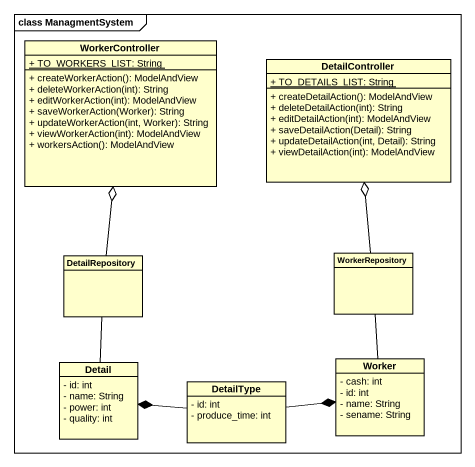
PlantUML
@startuml
mainframe class ManagmentSystem
hide circle
hide empty members
skinparam classAttributeIconSize 0
class WorkerController {
  {static} + TO_WORKERS_LIST: String
  + createWorkerAction(): ModelAndView
  + deleteWorkerAction(int): String
  + editWorkerAction(int): ModelAndView
  + saveWorkerAction(Worker): String
  + updateWorkerAction(int, Worker): String
  + viewWorkerAction(int): ModelAndView
  + workersAction(): ModelAndView
}
class DetailController {
  {static} + TO_DETAILS_LIST: String
  + createDetailAction(): ModelAndView
  + deleteDetailAction(int): String
  + editDetailAction(int): ModelAndView
  + saveDetailAction(Detail): String
  + updateDetailAction(int, Detail): String
  + viewDetailAction(int): ModelAndView
}
class WorkerRepository
class DetailRepository
class Detail {
  - id: int
  - name: String
  - power: int
  - quality: int
}
class Worker {
  - cash: int
  - id: int
  - name: String
  - sename: String
}
class DetailType {
  - id: int
  - produce_time: int
}
WorkerRepository -up-o DetailController
WorkerRepository -- Worker
DetailRepository -up-o WorkerController
DetailRepository -- Detail
DetailType -left-* Detail
DetailType -right-* Worker
@enduml
